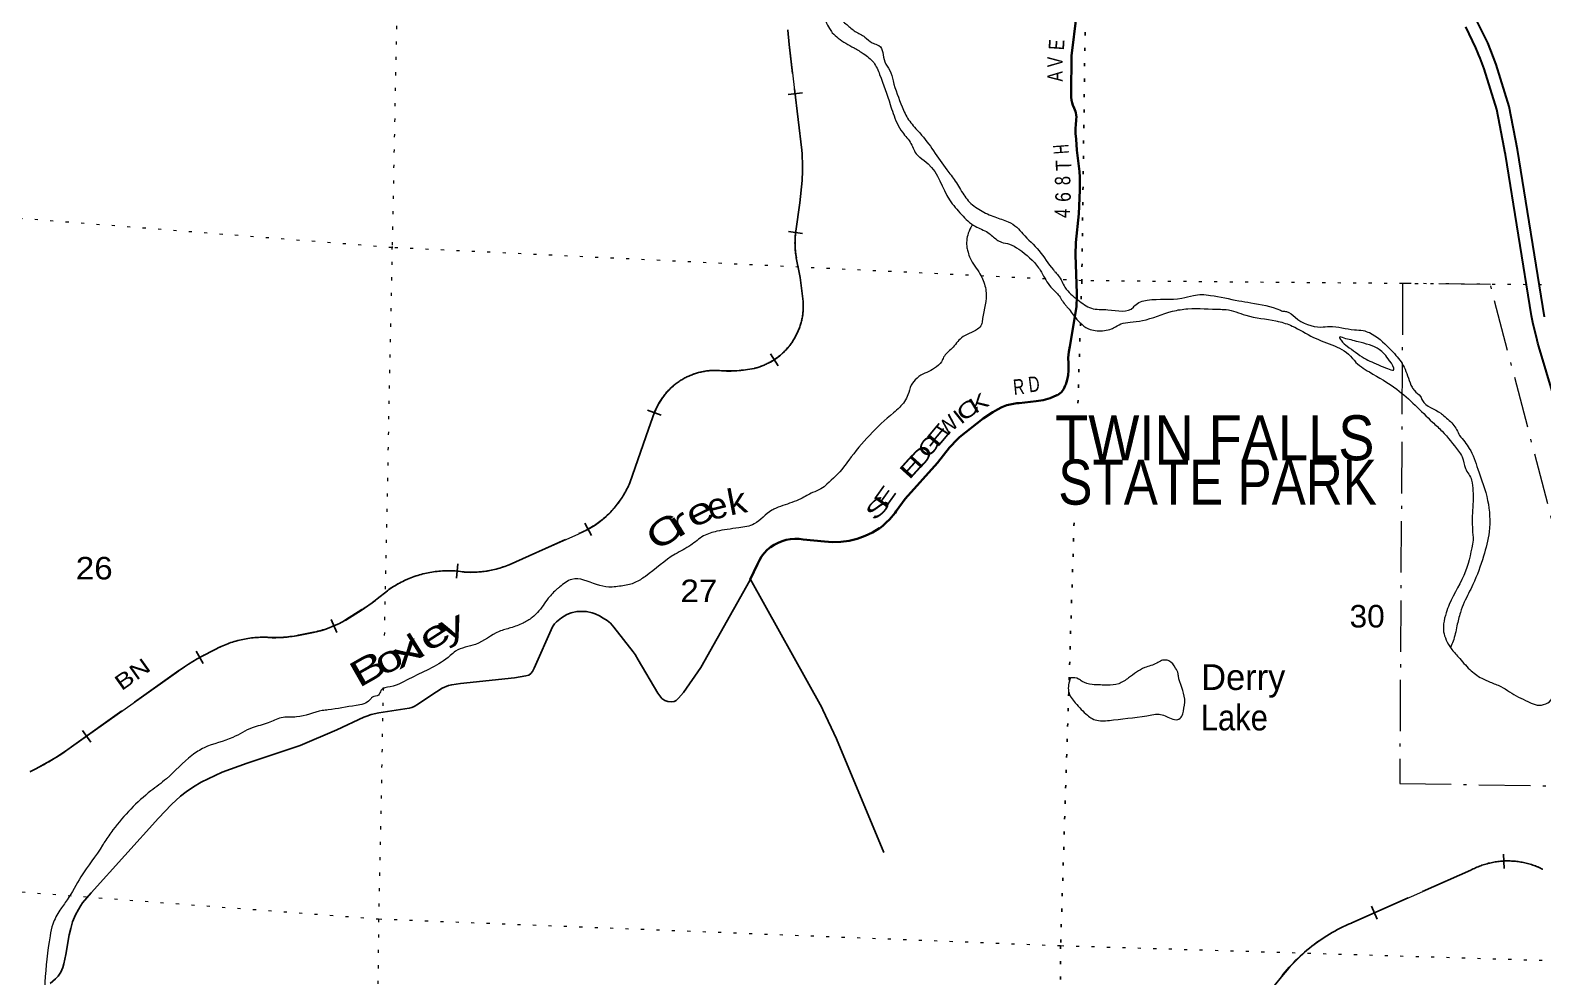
# Model space of a CAD drawing. Header units: feet. Extents: x -252966 to 4, y -183309 to 1368.
# Drawn here: x -186104 to -174352, y -21243 to -13887 of the extents above; entities that cross this region are included whole.
import ezdxf
from ezdxf.enums import TextEntityAlignment as Align

# ---------------------------------------------------------------- set-up
doc = ezdxf.new("R2010")
doc.units = ezdxf.units.FT
doc.header["$LTSCALE"] = 80
for name, pattern in [('DOT_DASHED', [7.7, 5, -1.2, 0.3, -1.2]), ('DOTTED', [1.5, 0.3, -1.2]), ('LONG_DASHED', [7.5, 6, -1.5])]:
    doc.linetypes.add(name, pattern=pattern)
for name, color, linetype, lineweight in [('18', 7, 'Continuous', 35), ('26', 7, 'Continuous', 40), ('27', 7, 'Continuous', 13), ('29', 7, 'Continuous', 25), ('34', 7, 'Continuous', 13), ('39', 7, 'Continuous', 13), ('41', 7, 'Continuous', 13), ('44', 7, 'DOT_DASHED', 13), ('6', 7, 'DOTTED', 25), ('63', 7, 'Continuous', 25), ('7', 7, 'DOTTED', 13)]:
    doc.layers.add(name, color=color, linetype=linetype, lineweight=lineweight)

msp = doc.modelspace()

# ---------------------------------------------------------------- linework, layer by layer
at = {"layer": '18'}
for points in [[(-174337.11, -16113.43), (-174547.25, -14814.43), (-174612.71, -14479.15), (-174712.86, -14152.55), (-174754.82, -14043.65), (-174778.92, -13984.66), (-174863.51, -13812.86), (-174901.21, -13748.56), (-175009.81, -13590.84), (-175234.39, -13328.93), (-175485.41, -13091.63), (-175759.86, -12881.87), (-175927.56, -12769.46), (-176403, -12497.38), (-176427.92, -12483.12), (-176453, -12471.94), (-176798, -12318.22)], [(-174150.91, -17117.69), (-174383.17, -16345.07), (-174390.59, -16320.39), (-174396.63, -16295.07), (-174429.28, -16158.04), (-174435.03, -16133.89), (-174439.21, -16108.04), (-174642.45, -14851.73), (-174645.95, -14830.06), (-174651.48, -14801.73), (-174709.72, -14503.42), (-174806.8, -14186.83), (-174838.39, -14104.84), (-174847.82, -14080.39), (-174858.25, -14054.84), (-174870.82, -14024.08), (-174950.79, -13861.67)]]:
    msp.add_lwpolyline(points, dxfattribs=at)
at = {"layer": '26'}
msp.add_lwpolyline([(-180510.82, -18155.98), (-180453.85, -18036.2), (-180439.16, -18005.9), (-180421.38, -17977.3), (-180400.71, -17950.71), (-180377.37, -17926.44), (-180351.62, -17904.73), (-180323.75, -17885.84), (-180294.05, -17869.96), (-180262.86, -17857.27), (-180230.51, -17847.92), (-180197.36, -17841.99), (-180163.77, -17839.57), (-180130.11, -17840.66), (-180099.41, -17844.78), (-179934.14, -17859.6), (-179869.76, -17864.6), (-179805.21, -17862.85), (-179741.2, -17854.36), (-179678.42, -17839.22), (-179617.57, -17817.61), (-179559.32, -17789.76), (-179504.29, -17755.96), (-179504.17, -17755.87), (-179479.13, -17737.68), (-179454.17, -17713.86), (-179428.79, -17689.64), (-179383.71, -17636.57), (-179375.09, -17625.02), (-179305.65, -17527.78), (-179054.89, -17249.86), (-178961.05, -17129.95), (-178900.43, -17065.39), (-178884.05, -17050.1), (-178699.76, -16903.41), (-178623.71, -16855.41), (-178589.82, -16833.88), (-178553.86, -16816.02), (-178516.24, -16802.01), (-178477.35, -16792.01), (-178437.64, -16786.13), (-178421.5, -16784.95), (-178288.89, -16771.26), (-178233.85, -16761.29), (-178180.15, -16745.62), (-178128.39, -16724.42), (-178123.57, -16722.12), (-178112.14, -16715.3), (-178101.48, -16707.33), (-178092.25, -16698.77), (-178073.1, -16673.78), (-178062.16, -16648.77), (-178058.3, -16639.96), (-178047.12, -16604.8), (-178039.68, -16568.67), (-178036.06, -16531.95), (-178036.29, -16495.05), (-178037.68, -16478.32), (-178038.29, -16432.51), (-178034.11, -16386.88), (-178026.26, -16346.31), (-177974.85, -16036.64), (-177971.61, -15952.8), (-177972.09, -15934.11), (-177982.38, -15633.05), (-177979.79, -15536.53), (-177956.57, -15314.85), (-177949.43, -15131.03), (-177948.34, -15029.18), (-177951.22, -14984.7), (-177971.09, -14818.64), (-177978.4, -14733.26), (-177982.24, -14688.59), (-177981.4, -14643.77), (-177979.93, -14627.58), (-177976.5, -14578.62), (-177975.96, -14562.23), (-177977.13, -14545.88), (-177980.01, -14529.74), (-177982.92, -14519.63), (-177992.95, -14494.11), (-178003.25, -14469.63), (-178008.83, -14452.28), (-178013.16, -14431.5), (-178015.81, -14406.41), (-178015.54, -14381.5), (-178012.37, -14086.74), (-177975.52, -13769.1)], dxfattribs=at)
at = {"layer": '29'}
for points in [[(-180510.82, -18155.98), (-180514.18, -18163.03), (-180895.03, -18839.38), (-180897.04, -18842.29)], [(-180510.17, -18150.96), (-179954.53, -19151.84), (-179946.31, -19168.15)], [(-182253.27, -18905.94), (-182229.69, -18899.28), (-182215.5, -18887.72), (-182202.36, -18869.83), (-182188.17, -18845.65), (-182045.19, -18523.78), (-182030.47, -18499.57), (-182015.75, -18483.79), (-181975.8, -18454.36), (-181933.74, -18428.05), (-181900.1, -18414.39), (-181858.05, -18405.96), (-181824.41, -18403.87), (-181782.35, -18405.96), (-181739.25, -18414.37), (-181715.07, -18422.79), (-181681.43, -18437.53), (-181651.99, -18455.39), (-181622.55, -18475.39), (-181596.27, -18496.42), (-181569.98, -18525.88), (-181418.59, -18717.32), (-181404.39, -18739.41), (-181380.74, -18780.43), (-181227.25, -19039.19), (-181195.71, -19081.26), (-181174.15, -19097.04), (-181149.45, -19104.4), (-181124.74, -19107.56), (-181101.09, -19104.4), (-181084.79, -19095.99), (-181067.45, -19079.16), (-181027.5, -19034.98), (-180895.03, -18839.38)], [(-182253.27, -18905.94), (-182341.26, -18919.83), (-182762.38, -18964.23)], [(-184007.43, -19445.49), (-183722.6, -19325.28), (-183512.33, -19226.4), (-183488.15, -19216.94), (-183455.02, -19206.41), (-183394.58, -19192.74), (-183159.08, -19156.98), (-183139.62, -19151.72), (-183121.74, -19143.3), (-183087.59, -19123.32), (-182992.97, -19058.1), (-182904.65, -19001.3), (-182855.75, -18979.21), (-182828.96, -18973.95), (-182762.38, -18964.23)], [(-179946.31, -19168.15), (-179838.46, -19394.71), (-179473.05, -20277.53)], [(-184007.43, -19445.49), (-184417.56, -19582.44), (-184611.93, -19652.95)], [(-185007.08, -19904.24), (-184937.95, -19840.7), (-184893.79, -19807.04), (-184837.02, -19767.07), (-184776.04, -19731.31), (-184611.93, -19652.95)], [(-185007.08, -19904.24), (-185108.06, -20011.82), (-185631.73, -20591.04)], [(-185950.68, -21294.58), (-185907.3, -21259.7), (-185888.37, -21239.71), (-185866.3, -21208.15), (-185850.52, -21172.39), (-185842.12, -21141.88), (-185827.39, -21069.31), (-185802.16, -20917.84), (-185790.07, -20867.35), (-185774.82, -20816.86), (-185752.22, -20763.21), (-185730.67, -20720.08), (-185712.27, -20688.53), (-185699.13, -20669.59), (-185631.73, -20591.04)]]:
    msp.add_lwpolyline(points, dxfattribs=at)
at = {"layer": '34'}
for p, q in [((-182383.66, -18042.77), (-181841.94, -17800.26)), ((-183408.37, -18307.32), (-183328.61, -18244)), ((-183653.1, -18470.96), (-183526.27, -18390.92)), ((-184021.02, -18590.5), (-183902.41, -18567.22)), ((-185782.83, -19456.2), (-184948.77, -18864.73)), ((-175835.74, -20825.41), (-174909.25, -20415.55))]:
    msp.add_line(p, q, dxfattribs=at)
for points in [[(-180108.55, -14817.96), (-180205.88, -13999.1), (-180216.86, -13887.21)], [(-180154.57, -15449.94), (-180124.03, -15229.93), (-180106.17, -15055.01)], [(-180097.65, -15994.12), (-180121.31, -15809.2), (-180151, -15656.6)], [(-181445.09, -17406.25), (-181299.04, -16987.48), (-181252.38, -16856.65)]]:
    msp.add_lwpolyline(points, dxfattribs=at)
for centre, radius, start, end in [((-181861.97, -14954.1), 1758.69, 356.71073, 4.43974), ((-179501.92, -15542.02), 659.12, 171.96882, 190.01051), ((-180598, -16028.94), 501.56, 284.08382, 3.9815), ((-180779.42, -17038.2), 506.6, 88.49856, 159.00006), ((-180674.97, -15566.07), 970, 264.60596, 281.83954), ((-182122.64, -17120.67), 735.28, 292.44313, 337.14536), ((-182855.74, -18888.08), 799.02, 80.91433, 126.2851), ((-182680.8, -17308.07), 792.51, 266.47172, 292.02021), ((-183983.61, -17621), 895.51, 300.71087, 309.96825), ((-184058.38, -17792.29), 790.47, 281.37966, 300.8442), ((-183674.41, -20719.46), 2250.34, 115.19233, 124.49224), ((-184294.26, -19384.44), 778.49, 87.08289, 115.73532), ((-184203.69, -17663.9), 944.43, 266.90776, 281.15259), ((-187031.63, -17750.94), 2113.63, 296.02265, 306.21625), ((-174624.36, -20949.39), 605.1, 63.24731, 118.08716), ((-175304.47, -22085.41), 1367.43, 112.86213, 141.99234)]:
    msp.add_arc(centre, radius, start, end, dxfattribs=at)
at = {"layer": '39'}
for points in [[(-184356.3, -10033.48), (-184190.11, -10060.36), (-183987.12, -10144.56), (-183633.44, -10256.7), (-183543.02, -10274.68), (-183444.54, -10312.76), (-183340.05, -10336.75), (-183209.44, -10368.75), (-183080.83, -10412.82), (-183066.76, -10416.83), (-182942.12, -10495.09), (-182805.44, -10557.26), (-182765.23, -10587.37), (-182686.84, -10627.49), (-182592.33, -10705.8), (-182517.96, -10741.9), (-182379.3, -10783.95), (-182260.78, -10789.82), (-182122.21, -10759.45), (-181919.37, -10712.91), (-181822.95, -10712.78), (-181752.65, -10710.67), (-181531.63, -10748.58), (-181378.92, -10784.57), (-181282.45, -10820.64), (-181272.4, -10824.65), (-181234.21, -10846.72), (-181141.7, -10931.07), (-181089.44, -10959.16), (-180896.41, -11105.72), (-180795.89, -11173.96), (-180665.25, -11234.12), (-180408.01, -11322.26), (-180331.66, -11338.25), (-180213.04, -11418.54), (-180128.57, -11502.9), (-180068.18, -11605.39), (-180031.96, -11655.63), (-180017.83, -11713.94), (-180013.71, -11798.41), (-180013.69, -11808.46), (-180021.62, -11894.96), (-180051.56, -12057.93), (-180083.54, -12184.68), (-180085.49, -12234.97), (-180059.29, -12309.36), (-179988.89, -12385.69), (-179944.68, -12393.67), (-179820.17, -12369.36), (-179699.69, -12324.95), (-179607.31, -12302.69), (-179530.99, -12296.55), (-179408.46, -12290.35), (-179324.07, -12302.3), (-179285.88, -12322.36), (-179267.79, -12332.39), (-179219.54, -12368.53), (-179175.25, -12442.89), (-179169.16, -12497.19), (-179166.99, -12629.93), (-179196.98, -12746.63), (-179254.94, -12988.08), (-179293.03, -13050.48), (-179319.09, -13092.76), (-179455.51, -13245.81), (-179485.56, -13308.2), (-179543.71, -13392.76), (-179794.59, -13580.16), (-179806.6, -13612.36), (-179816.63, -13624.44), (-179832.67, -13646.59), (-179846.65, -13710.97), (-179840.59, -13745.16), (-179820.46, -13779.32), (-179760.11, -13843.6), (-179693.76, -13897.82)], [(-184331.58, -10133.63), (-184075.41, -10225.14), (-183830.25, -10299.22), (-183693.6, -10337.24), (-183518.81, -10363.15), (-183390.21, -10393.14), (-183247.52, -10445.24), (-183225.41, -10451.24), (-183177.18, -10471.29), (-183151.04, -10491.36), (-183070.66, -10513.38), (-182933.99, -10575.54), (-182895.79, -10595.6), (-182841.49, -10647.82), (-182751.03, -10704.01), (-182708.79, -10744.18), (-182628.4, -10780.27), (-182535.91, -10848.53), (-182473.62, -10866.54), (-182375.16, -10888.53), (-182136.13, -10874.12), (-182108.01, -10872.07), (-181907.13, -10865.76), (-181810.74, -10843.5), (-181633.97, -10835.21), (-181507.41, -10845.09), (-181453.16, -10853.06), (-181312.48, -10905.16), (-181268.24, -10947.34), (-181183.73, -11061.87), (-181145.47, -11132.21), (-181079.11, -11192.46), (-181028.81, -11254.74), (-180946.39, -11308.93), (-180791.64, -11363.02), (-180671.07, -11399.06), (-180544.49, -11425.03), (-180526.4, -11431.04), (-180383.73, -11467.05), (-180305.33, -11513.2), (-180194.71, -11627.69), (-180162.5, -11685.98), (-180150.39, -11728.2), (-180132.24, -11784.49), (-180132.15, -11864.95), (-180206.21, -12078.25), (-180224.12, -12217.06), (-180195.86, -12331.67), (-180105.3, -12464.29), (-180006.77, -12544.61), (-179982.64, -12564.69), (-179749.49, -12668.96), (-179739.45, -12670.95), (-179675.13, -12701.04), (-179620.84, -12739.18), (-179538.44, -12777.28), (-179496.2, -12819.46), (-179478.04, -12887.82), (-179483.96, -12970.29), (-179501.98, -13024.62), (-179540.06, -13097.09), (-179572.11, -13169.54), (-179646.33, -13252.11), (-179750.7, -13326.67), (-179804.87, -13383.07), (-179871.05, -13475.68), (-179911.11, -13572.28), (-179927.15, -13594.43), (-179931.15, -13608.51), (-179939.02, -13745.3), (-179922.86, -13817.68), (-179894.67, -13873.96), (-179872.53, -13906.11)], [(-179872.53, -13906.11), (-179826.28, -13948.29), (-179703.65, -14024.55), (-179631.28, -14068.7), (-179550.84, -14138.98), (-179504.52, -14231.44), (-179421.88, -14464.64), (-179399.7, -14533), (-179327.2, -14679.73), (-179260.81, -14768.13), (-179212.49, -14856.57), (-179192.38, -14874.64), (-179128.03, -14924.84), (-178960.96, -15206.19), (-178868.42, -15318.7), (-178761.84, -15411.07), (-178663.35, -15459.21), (-178592.97, -15515.43), (-178558.8, -15533.48), (-178496.51, -15549.49), (-178422.13, -15589.61), (-178269.29, -15734.22), (-178247.15, -15768.38), (-178174.69, -15882.93), (-178116.37, -15943.19), (-178064.04, -16019.55), (-178049.96, -16035.62), (-177983.57, -16120), (-177868.95, -16212.36), (-177814.7, -16222.35), (-177702.27, -16207.54), (-177686.17, -16200.04), (-177629.96, -16169.79), (-177557.66, -16155.61), (-177463.26, -16143.42), (-177228.32, -16070.68), (-177109.82, -16052.41), (-176854.7, -16056.08), (-176812.51, -16058.03), (-176659.79, -16102.07), (-176424.71, -16145.99), (-176406.62, -16149.99), (-176300.11, -16186.05), (-176133.27, -16274.32), (-175831.76, -16434.81), (-175815.66, -16454.9), (-175699.05, -16543.24), (-175485.95, -16677.7), (-175208.42, -16932.76), (-175133.67, -17004.06), (-175007.42, -17157.85), (-174977.58, -17203.76), (-174952.33, -17293.28), (-174904.55, -17382.88), (-174900.5, -17405), (-174894.27, -17569.92), (-174900.16, -17688.6), (-174891.92, -17849.49)], [(-179693.76, -13897.82), (-179619.38, -13939.95), (-179563.08, -13984.13), (-179524.89, -14000.16), (-179510.82, -14006.18), (-179464.47, -14132.83), (-179426.22, -14199.15), (-179400.01, -14281.58), (-179329.45, -14482.62), (-179279.11, -14583.11), (-179242.9, -14629.33), (-179232.84, -14641.38), (-179192.61, -14685.57), (-178983.34, -14970.9), (-178916.95, -15059.3), (-178850.52, -15165.81), (-178816.32, -15212.03), (-178721.81, -15286.31), (-178609.26, -15338.45), (-178504.75, -15376.52), (-178438.41, -15418.67), (-178392.15, -15468.89), (-178265.43, -15601.46), (-178154.77, -15750.15), (-178138.68, -15768.23), (-178116.55, -15792.34), (-178064.21, -15884.79), (-177963.65, -15983.2), (-177859.11, -16047.42), (-177730.53, -16059.31), (-177531.69, -16038.92), (-177521.66, -16026.84), (-177425.29, -15984.47), (-177156.13, -15970.01), (-177065.76, -15947.76), (-177001.48, -15941.64), (-176933.18, -15947.58), (-176714.17, -15989.51), (-176619.73, -16005.47), (-176390.66, -16063.48), (-176374.58, -16069.49), (-176342.44, -16073.47), (-176276.09, -16117.63), (-176075.12, -16193.78), (-176008.83, -16189.67), (-175815.96, -16215.55), (-175747.65, -16221.49), (-175699.42, -16237.51), (-175542.58, -16359.98), (-175492.3, -16414.22), (-175421.86, -16520.73), (-175367.45, -16661.44), (-175349.34, -16687.57), (-175301.24, -16733.19), (-175286.97, -16763.91), (-175144.23, -16864.28), (-175132.16, -16874.32), (-175049.71, -16948.63), (-174998.05, -17036.86)], [(-178788.02, -15404.13), (-178816.01, -15465.46), (-178825.92, -15578.11), (-178817.84, -15612.29), (-178801.71, -15658.53), (-178725.23, -15781.11), (-178682.91, -15887.66), (-178676.82, -15941.95), (-178708.7, -16155.2), (-178712.7, -16175.32), (-178742.79, -16209.56), (-178869.26, -16278.12), (-178943.48, -16360.69), (-179007.68, -16429.16), (-179023.71, -16463.38), (-179077.89, -16513.74), (-179138.11, -16546), (-179152.16, -16552.06), (-179258.52, -16646.74), (-179284.54, -16721.19), (-179348.7, -16817.83), (-179396.86, -16860.13), (-179743.94, -17228.69), (-179784.05, -17283.06), (-179914.46, -17415.99), (-179960.61, -17452.25), (-180024.86, -17480.5), (-180117.21, -17528.9), (-180185.94, -17557.26), (-180326.02, -17609.65), (-180342.08, -17617.72), (-180478.55, -17724.51), (-180599.04, -17754.84), (-180689.43, -17767.04), (-180769.76, -17781.23), (-180872.16, -17817.58), (-180972.52, -17890.12), (-181092.96, -17958.68), (-181323.76, -18131.98), (-181406.06, -18180.36), (-181448.44, -18195.39), (-181498.94, -18204.58), (-181608.91, -18214.84), (-181703.35, -18194.85), (-181896.24, -18154.9), (-181990.58, -18213.36), (-182010.65, -18229.47), (-182078.86, -18301.98), (-182163.1, -18412.72), (-182203.23, -18450.99), (-182275.49, -18495.34), (-182371.87, -18531.68), (-182460.22, -18559.96), (-182644.91, -18660.79), (-182799.52, -18713.3), (-182840.55, -18747.88), (-183140.77, -18918.93), (-183307.41, -18989.56), (-183379.69, -19019.83), (-183397.73, -19054.05), (-183445.92, -19070.2), (-183465.98, -19092.36), (-183572.4, -19134.74), (-183789.31, -19169.24), (-183835.5, -19175.34), (-184034.31, -19223.88), (-184154.83, -19230.09), (-184255.22, -19270.45), (-184379.72, -19308.84), (-184530.29, -19383.47), (-184753.17, -19464.23), (-184847.51, -19522.69), (-185046.16, -19703.99), (-185166.58, -19798.69), (-185323.09, -19939.71), (-185461.5, -20102.82), (-185525.67, -20193.42), (-185541.71, -20219.59), (-185710.15, -20467.22), (-185818.4, -20646.38), (-185874.55, -20726.91), (-185928.66, -20833.59), (-185950.64, -20926.14), (-185990.38, -21286.23), (-186024.04, -21686.54), (-186065.99, -21877.67), (-186107.77, -22209.61), (-186137.73, -22350.44), (-186241.8, -22674.41), (-186265.77, -22781.05), (-186271.77, -22801.17), (-186309.82, -22901.79), (-186349.9, -22978.28), (-186464.22, -23133.31), (-186528.41, -23201.79), (-186670.57, -23340.59)], [(-175895.76, -16280.99), (-175785.57, -16308.54), (-175622.6, -16368.22), (-175542.26, -16455.45), (-175507.83, -16524.31), (-175606.53, -16496.76), (-175739.67, -16434.79), (-175870.51, -16342.97), (-175918.71, -16297.06), (-175930.19, -16271.81), (-175895.76, -16280.99)], [(-174998.05, -17036.86), (-174922.49, -17137.19), (-174855.92, -17297.87), (-174780.17, -17541.19), (-174768.69, -17784.51), (-174812.31, -17975.03), (-174894.94, -18195.39), (-174961.51, -18333.12), (-174991.35, -18411.17), (-175018.9, -18516.76), (-175048.74, -18636.12), (-175068.25, -18683.18)], [(-174891.92, -17849.49), (-174951.89, -18090.94), (-175078.13, -18350.58), (-175102.16, -18414.98), (-175122.14, -18501.49), (-175122.07, -18561.83), (-175101.9, -18626.17), (-175063.65, -18692.49), (-175007.33, -18758.79), (-174918.82, -18855.21), (-174826.33, -18923.47), (-174760.01, -18953.55), (-174677.6, -18987.62), (-174540.91, -19069.9), (-174468.55, -19103.99), (-174456.49, -19110.01), (-174396.2, -19132.05), (-174362.05, -19132), (-174299.81, -19105.77), (-174227.62, -18995.04), (-174207.55, -18980.94), (-174189.49, -18970.86), (-174143.29, -18966.77), (-174028.7, -19035), (-173914.15, -19079.09), (-173799.57, -19143.29), (-173608.63, -19231.52), (-173477.97, -19303.75), (-173194.59, -19411.97), (-173132.3, -19425.96), (-173118.24, -19425.94), (-173021.82, -19423.8), (-172913.38, -19399.51), (-172859.17, -19373.29), (-172802.98, -19330.97), (-172764.82, -19318.85), (-172686.45, -19344.89), (-172628.14, -19385.04), (-172603.98, -19429.25), (-172583.81, -19497.61), (-172537.5, -19588.06), (-172501.3, -19624.21), (-172408.83, -19676.38), (-172328.45, -19700.4), (-172284.25, -19706.38), (-172211.93, -19704.26), (-172107.51, -19673.95), (-172031.24, -19625.57), (-171962.97, -19599.33), (-171948.91, -19593.27), (-171933.55, -19586.33)], [(-178022.34, -18919.86), (-177958.05, -18929.83), (-177931.91, -18947.9), (-177853.54, -18971.92), (-177789.25, -18975.86), (-177735.01, -18977.79), (-177646.64, -18965.6), (-177570.36, -18921.25), (-177443.9, -18840.62), (-177351.54, -18806.29), (-177313.4, -18786.13), (-177283.27, -18782.06), (-177257.15, -18788.06), (-177204.85, -18844.31), (-177184.71, -18888.53), (-177182.68, -18904.62), (-177134.25, -19085.57), (-177144.18, -19178.11), (-177156.18, -19218.35), (-177188.29, -19244.54), (-177240.53, -19236.57), (-177332.98, -19202.51), (-177389.22, -19208.62), (-177688.48, -19247.25), (-177748.74, -19253.37), (-177853.22, -19237.42), (-177889.41, -19211.32), (-177983.94, -19114.91), (-178036.27, -19026.48), (-178022.34, -18919.86)]]:
    msp.add_spline(points, degree=3, dxfattribs=at)
at = {"layer": '44'}
msp.add_lwpolyline([(-174759.02, -15862.14), (-175440.46, -15854.85), (-175463.34, -19740.89), (-172793.43, -19785.67), (-172794.34, -19579.42), (-174064.03, -18504.56), (-174142.3, -18467.7), (-174158.1, -18165.09)], close=True, dxfattribs=at)
at = {"layer": '6'}
for p, q in [((-177884.78, -12103.3), (-177933.6, -15833.85)), ((-177933.6, -15833.85), (-177938.97, -16002.81)), ((-177944.03, -16161.5), (-177968.09, -16917.4)), ((-177993.49, -17715.53), (-178098.05, -21001.25))]:
    msp.add_line(p, q, dxfattribs=at)
msp.add_lwpolyline([(-178098.05, -21001.25), (-178142, -26140.32), (-178209.02, -30486), (-178223.92, -31448.41)], dxfattribs=at)
at = {"layer": '63'}
for p, q in [((-180104.89, -14373.39), (-180214.72, -14386.45)), ((-180102.84, -15466.6), (-180212.45, -15451.77)), ((-180292.58, -16495.53), (-180353.72, -16403.36)), ((-181203.2, -16878.01), (-181307.38, -16840.85)), ((-181742.63, -17814.84), (-181795.74, -17717.81)), ((-182792.82, -18145.22), (-182782.3, -18035.11)), ((-183721.26, -18568.86), (-183764.96, -18467.25)), ((-184760, -18809.63), (-184814.96, -18713.63)), ((-185634.8, -19420.01), (-185698.78, -19329.78)), ((-174652.6, -20401.16), (-174657.9, -20290.68)), ((-175637.6, -20796.26), (-175682.35, -20695.11))]:
    msp.add_line(p, q, dxfattribs=at)
at = {"layer": '63', "linetype": 'LONG_DASHED'}
for points in [[(-180225.6, -16363.26), (-180219.8, -16356.75), (-180214.15, -16350.07), (-180208.61, -16343.31), (-180203.16, -16336.48), (-180197.88, -16329.58), (-180192.69, -16322.5), (-180187.61, -16315.4), (-180182.71, -16308.18), (-180177.87, -16300.93), (-180173.18, -16293.51), (-180168.65, -16286.08), (-180164.23, -16278.58), (-180159.91, -16270.93), (-180155.8, -16263.25), (-180151.75, -16255.53), (-180147.88, -16247.69), (-180144.09, -16239.77), (-180140.5, -16231.86), (-180137.05, -16223.82), (-180133.7, -16215.75), (-180130.48, -16207.62), (-180127.48, -16199.44), (-180124.56, -16191.17), (-180121.78, -16182.89), (-180119.18, -16174.55), (-180116.73, -16166.19), (-180114.41, -16157.77), (-180112.19, -16149.32), (-180110.2, -16140.82), (-180108.31, -16132.3), (-180106.6, -16123.72), (-180104.99, -16115.11), (-180103.59, -16106.51), (-180102.29, -16097.87), (-180101.17, -16089.23), (-180100.2, -16080.52), (-180099.38, -16071.86), (-180098.68, -16063.12), (-180098.18, -16054.43), (-180097.8, -16045.66), (-180097.61, -16036.95), (-180097.54, -16028.2), (-180097.6, -16019.5), (-180097.84, -16010.75), (-180098.27, -16002.02), (-180098.74, -15994.23), (-180122.39, -15809.38), (-180152.07, -15656.83), (-180152.19, -15656.33), (-180154.06, -15644.98), (-180155.77, -15633.54), (-180157.24, -15622.13), (-180158.55, -15610.67), (-180159.67, -15599.24), (-180160.58, -15587.71), (-180161.22, -15576.22), (-180161.74, -15564.75), (-180162.03, -15553.17), (-180162.16, -15541.69), (-180162.06, -15530.16), (-180161.69, -15518.61), (-180161.21, -15507.15), (-180160.52, -15495.65), (-180159.56, -15484.11), (-180158.48, -15472.66), (-180157.21, -15461.24), (-180155.65, -15449.8), (-180125.12, -15229.8), (-180107.26, -15054.93), (-180106.02, -15032.67), (-180105.06, -15001.92), (-180104.43, -14971.37), (-180104.36, -14940.69), (-180104.97, -14909.88), (-180105.94, -14879.29), (-180107.43, -14848.73), (-180109.64, -14818.07), (-180206.97, -13999.22), (-180217.95, -13887.36), (-180218.64, -13883.16)], [(-181144.64, -16685.54), (-181138.45, -16679.21), (-181132.1, -16673), (-181125.68, -16666.88), (-181119.13, -16660.91), (-181112.53, -16655.01), (-181105.76, -16649.29), (-181098.92, -16643.65), (-181092.01, -16638.14), (-181084.99, -16632.74), (-181077.86, -16627.47), (-181070.61, -16622.32), (-181063.34, -16617.28), (-181055.92, -16612.4), (-181048.45, -16607.66), (-181040.89, -16603), (-181033.3, -16598.52), (-181025.54, -16594.16), (-181017.76, -16589.91), (-181009.89, -16585.87), (-181002.01, -16581.88), (-180993.96, -16578.06), (-180985.92, -16574.4), (-180977.83, -16570.87), (-180969.6, -16567.44), (-180961.36, -16564.25), (-180953.08, -16561.12), (-180944.72, -16558.19), (-180936.29, -16555.33), (-180927.87, -16552.68), (-180919.36, -16550.19), (-180910.83, -16547.8), (-180902.25, -16545.56), (-180893.64, -16543.53), (-180884.96, -16541.59), (-180876.28, -16539.81), (-180867.55, -16538.2), (-180858.85, -16536.77), (-180850.08, -16535.46), (-180841.3, -16534.25), (-180832.49, -16533.28), (-180823.68, -16532.43), (-180814.83, -16531.75), (-180805.96, -16531.18), (-180797.12, -16530.82), (-180788.28, -16530.58), (-180779.44, -16530.48), (-180770.55, -16530.58), (-180766.08, -16530.68), (-180749.15, -16532.18), (-180732.32, -16533.28), (-180715.47, -16534.1), (-180698.5, -16534.73), (-180681.58, -16534.95), (-180664.74, -16534.9), (-180647.78, -16534.65), (-180630.89, -16534.01), (-180614.06, -16533.06), (-180597.1, -16531.84), (-180580.32, -16530.31), (-180563.51, -16528.59), (-180546.67, -16526.47), (-180530, -16524.07), (-180513.3, -16521.36), (-180496.67, -16518.45), (-180480, -16515.16), (-180476.19, -16514.36), (-180467.73, -16512.19), (-180459.34, -16509.83), (-180451, -16507.32), (-180442.63, -16504.7), (-180434.35, -16501.91), (-180426.15, -16498.97), (-180417.94, -16495.93), (-180409.83, -16492.71), (-180401.8, -16489.35), (-180393.74, -16485.84), (-180385.83, -16482.2), (-180377.95, -16478.47), (-180370.12, -16474.54), (-180362.4, -16470.5), (-180354.74, -16466.29), (-180347.15, -16462.02), (-180339.6, -16457.54), (-180332.17, -16453), (-180324.8, -16448.26), (-180317.54, -16443.44), (-180310.33, -16438.48), (-180303.24, -16433.41), (-180296.24, -16428.2), (-180289.31, -16422.9), (-180282.49, -16417.42), (-180275.73, -16411.85), (-180269.11, -16406.16), (-180262.56, -16400.4), (-180256.16, -16394.45), (-180249.82, -16388.43), (-180243.61, -16382.33), (-180237.49, -16376.1), (-180231.5, -16369.75), (-180225.59, -16363.25)], [(-182762.21, -18093.42), (-182748.29, -18095.21), (-182734.51, -18097.21), (-182729.45, -18097.99), (-182715.67, -18098.76), (-182701.9, -18099.22), (-182688.11, -18099.43), (-182674.24, -18099.49), (-182660.44, -18099.24), (-182646.68, -18098.74), (-182632.85, -18098.08), (-182619.07, -18097.11), (-182605.36, -18095.89), (-182591.55, -18094.44), (-182577.89, -18092.74), (-182564.22, -18090.9), (-182550.53, -18088.72), (-182536.98, -18086.31), (-182523.4, -18083.66), (-182509.91, -18080.84), (-182496.4, -18077.71), (-182483.03, -18074.41), (-182469.65, -18070.8), (-182456.41, -18067.01), (-182443.16, -18063), (-182430.06, -18058.72), (-182417.01, -18054.22), (-182404.03, -18049.54), (-182391.12, -18044.55), (-182384.08, -18041.76), (-181842.37, -17799.26), (-181834.1, -17795.78), (-181822.3, -17790.64), (-181810.69, -17785.25), (-181799.14, -17779.76), (-181787.71, -17773.99), (-181776.27, -17768.04), (-181765.09, -17761.93), (-181753.96, -17755.54), (-181742.93, -17749.03), (-181731.98, -17742.33), (-181721.25, -17735.38), (-181710.52, -17728.27), (-181699.97, -17721.02), (-181689.57, -17713.53), (-181679.33, -17705.89), (-181669.17, -17698.06), (-181659.13, -17690.1), (-181649.31, -17681.9), (-181639.58, -17673.57), (-181629.99, -17665.02), (-181620.53, -17656.34), (-181611.29, -17647.49), (-181602.16, -17638.5), (-181593.22, -17629.36), (-181584.41, -17620.01), (-181575.81, -17610.57), (-181567.3, -17600.94), (-181559.04, -17591.19), (-181550.87, -17581.25), (-181542.96, -17571.19), (-181535.16, -17561.01), (-181527.58, -17550.75), (-181520.13, -17540.27), (-181512.96, -17529.66), (-181505.91, -17519.01), (-181499.02, -17508.13), (-181492.35, -17497.24), (-181485.87, -17486.19), (-181479.62, -17474.96), (-181473.54, -17463.74), (-181467.63, -17452.37), (-181461.96, -17440.82), (-181456.45, -17429.27), (-181451.16, -17417.64), (-181446.11, -17405.86), (-181300.07, -16987.12), (-181253.41, -16856.27), (-181250.18, -16847.98), (-181246.77, -16839.82), (-181243.22, -16831.73), (-181239.56, -16823.61), (-181235.73, -16815.62), (-181231.79, -16807.73), (-181227.72, -16799.83), (-181223.48, -16792.05), (-181219.12, -16784.36), (-181214.6, -16776.7), (-181209.97, -16769.17), (-181205.25, -16761.69), (-181200.33, -16754.27), (-181195.31, -16747), (-181190.16, -16739.8), (-181184.91, -16732.67), (-181179.49, -16725.62), (-181174, -16718.69), (-181168.33, -16711.85), (-181162.6, -16705.13), (-181156.72, -16698.47), (-181150.74, -16691.95), (-181144.64, -16685.54)], [(-184372.18, -18608.76), (-184358.6, -18607.49), (-184345.06, -18606.51), (-184331.48, -18605.76), (-184317.91, -18605.19), (-184304.27, -18604.94), (-184290.63, -18604.85), (-184277.04, -18605.05), (-184263.44, -18605.42), (-184254.58, -18605.87), (-184250.53, -18606.08), (-184234.14, -18606.79), (-184217.62, -18607.19), (-184201.18, -18607.2), (-184184.77, -18607.06), (-184168.23, -18606.58), (-184151.82, -18605.85), (-184135.4, -18604.82), (-184118.95, -18603.4), (-184102.62, -18601.82), (-184086.26, -18599.94), (-184069.89, -18597.68), (-184053.64, -18595.24), (-184037.44, -18592.52), (-184021.22, -18589.43), (-183902.62, -18566.15), (-183896.38, -18564.86), (-183882.87, -18561.93), (-183869.51, -18558.74), (-183856.1, -18555.33), (-183842.86, -18551.65), (-183829.62, -18547.79), (-183816.51, -18543.73), (-183803.38, -18539.38), (-183790.42, -18534.77), (-183777.53, -18530.02), (-183764.63, -18524.98), (-183751.92, -18519.78), (-183739.27, -18514.34), (-183726.71, -18508.59), (-183714.29, -18502.73), (-183701.93, -18496.64), (-183689.67, -18490.24), (-183677.55, -18483.74), (-183665.56, -18477.03), (-183653.67, -18470.03), (-183526.84, -18389.99), (-183523.35, -18387.91), (-183510.07, -18379.81), (-183496.89, -18371.44), (-183483.86, -18362.75), (-183471.02, -18353.97), (-183458.3, -18344.94), (-183445.73, -18335.57), (-183433.34, -18326.12), (-183421.13, -18316.47), (-183409.06, -18306.47), (-183329.27, -18243.13), (-183317.92, -18234.9), (-183306.46, -18226.97), (-183294.86, -18219.26), (-183283.1, -18211.62), (-183271.21, -18204.27), (-183259.25, -18197.19), (-183247.14, -18190.17), (-183234.88, -18183.46), (-183222.56, -18177), (-183210.03, -18170.67), (-183197.49, -18164.64), (-183184.85, -18158.73), (-183172.02, -18153.08), (-183159.17, -18147.73), (-183146.2, -18142.57), (-183133.18, -18137.57), (-183119.98, -18132.85), (-183106.81, -18128.34), (-183093.45, -18124.09), (-183080.12, -18120.07), (-183066.66, -18116.23), (-183053.17, -18112.69), (-183039.63, -18109.39), (-183026.04, -18106.26), (-183012.32, -18103.45), (-182998.58, -18100.8), (-182984.83, -18098.44), (-182971.04, -18096.27), (-182957.19, -18094.43), (-182943.33, -18092.78), (-182929.48, -18091.36), (-182915.56, -18090.17), (-182901.63, -18089.28), (-182887.62, -18088.62), (-182873.69, -18088.12), (-182859.7, -18087.97), (-182845.75, -18088.06), (-182831.76, -18088.31), (-182817.88, -18088.84), (-182803.87, -18089.67), (-182789.94, -18090.66), (-182776.07, -18091.98), (-182762.21, -18093.42)], [(-186104.78, -19649.29), (-186098.5, -19646.22), (-186065.39, -19629.57), (-186032.83, -19612.52), (-186000.47, -19594.86), (-185968.45, -19576.38), (-185936.83, -19557.68), (-185905.43, -19538.34), (-185874.36, -19518.22), (-185843.7, -19497.85), (-185813.43, -19476.99), (-185783.47, -19455.31), (-184949.39, -18863.83), (-184939.6, -18857.12), (-184907.05, -18835.35), (-184874.01, -18814.07), (-184840.37, -18793.53), (-184806.77, -18773.49), (-184772.65, -18753.96), (-184737.96, -18735.16), (-184703.28, -18716.85), (-184668.31, -18699.16), (-184632.76, -18682.18), (-184620.44, -18676.33), (-184608.05, -18670.79), (-184595.56, -18665.46), (-184582.93, -18660.24), (-184570.23, -18655.34), (-184557.52, -18650.67), (-184544.65, -18646.11), (-184531.72, -18641.88), (-184518.76, -18637.88), (-184505.63, -18634.06), (-184492.55, -18630.52), (-184479.39, -18627.12), (-184466.09, -18624), (-184452.83, -18621.16), (-184439.47, -18618.52), (-184426.12, -18616.07), (-184412.63, -18613.9), (-184399.21, -18611.92), (-184385.65, -18610.24), (-184372.18, -18608.76)], [(-176255, -21100.8), (-176237.71, -21084.45), (-176220, -21068.24), (-176202.15, -21052.5), (-176184.07, -21036.92), (-176165.56, -21021.68), (-176146.9, -21006.92), (-176127.92, -20992.4), (-176108.79, -20978.16), (-176089.25, -20964.25), (-176069.65, -20950.74), (-176049.62, -20937.56), (-176029.55, -20924.76), (-176009.15, -20912.22), (-175988.59, -20900.14), (-175967.81, -20888.43), (-175946.88, -20876.99), (-175925.61, -20865.99), (-175904.21, -20855.28), (-175882.65, -20845.03), (-175860.96, -20835.06), (-175839.02, -20825.65), (-175836.18, -20824.41), (-174909.72, -20414.56), (-174901.88, -20410.46), (-174892.43, -20405.72), (-174882.91, -20401.08), (-174873.35, -20396.67), (-174863.6, -20392.41), (-174853.85, -20388.3), (-174844.02, -20384.43), (-174834.17, -20380.64), (-174824.16, -20377.07), (-174814.17, -20373.68), (-174804.12, -20370.46), (-174793.95, -20367.38), (-174783.77, -20364.56), (-174773.57, -20361.83), (-174763.29, -20359.34), (-174752.93, -20356.97), (-174742.62, -20354.84), (-174732.2, -20352.88), (-174721.78, -20351.08), (-174711.31, -20349.43), (-174700.84, -20348.05), (-174690.3, -20346.79), (-174679.77, -20345.71), (-174669.22, -20344.85), (-174658.7, -20344.18), (-174648.13, -20343.68), (-174637.55, -20343.31), (-174626.98, -20343.2), (-174616.41, -20343.24), (-174605.81, -20343.49), (-174595.21, -20343.88), (-174584.66, -20344.51), (-174574.13, -20345.27), (-174563.6, -20346.23), (-174553.06, -20347.4), (-174542.61, -20348.73), (-174532.09, -20350.24), (-174521.69, -20351.95), (-174511.23, -20353.82), (-174500.88, -20355.92), (-174490.53, -20358.15), (-174480.27, -20360.55), (-174469.96, -20363.15), (-174459.78, -20365.98), (-174449.66, -20368.91), (-174439.5, -20372.07), (-174429.48, -20375.35), (-174419.48, -20378.83), (-174409.54, -20382.55), (-174399.72, -20386.34), (-174389.92, -20390.33), (-174380.17, -20394.57), (-174370.54, -20398.88), (-174360.98, -20403.36), (-174351.45, -20408.1)], [(-176435.36, -21310.53), (-176382.77, -21242.73), (-176367.92, -21223.94), (-176352.72, -21205.6), (-176337.19, -21187.51), (-176321.36, -21169.49), (-176305.19, -21151.9), (-176288.78, -21134.68), (-176272.06, -21117.52), (-176255.01, -21100.81)]]:
    msp.add_lwpolyline(points, dxfattribs=at)
at = {"layer": '7'}
for p, q in [((-183201.24, -11094.63), (-183293.17, -15567.38)), ((-183293.16, -15576.38), (-186604.32, -15317.2)), ((-183293.17, -15567.38), (-183353.79, -18610.56)), ((-178214.41, -15820.36), (-183293.16, -15576.38)), ((-177933.6, -15833.85), (-178095.24, -15826.09)), ((-183361.44, -18994.23), (-183397.29, -20793.98))]:
    msp.add_line(p, q, dxfattribs=at)
for points in [[(-155507.8, -16083.65), (-156993.34, -16068.82), (-162272.57, -15987.66), (-167549.75, -15938.67), (-172800.83, -15879.59), (-177933.6, -15833.85)], [(-186647.5, -20548.27), (-183397.29, -20793.98), (-178098.05, -21001.25), (-172892.82, -21159.53), (-167557.42, -21178.27)], [(-183397.29, -20793.98), (-183455.44, -26007.97), (-183548.33, -30370.25)]]:
    msp.add_lwpolyline(points, dxfattribs=at)

# ---------------------------------------------------------------- texts
at = {"layer": '27'}
for s, rotation, width, p in [('E', 86.09, 0.75, (-178070.12, -14004.22)), ('V', 90.5, 0.75, (-178081.23, -14132.77)), ('A', 91.229, 0.75, (-178081.81, -14245.21)), ('H', 94.363, 0.65, (-178035.02, -14807.46)), ('T', 91.642, 0.85, (-178015.7, -14936.79)), ('8', 91.788, 0.8, (-178022.7, -15054.2)), ('6', 89.248, 0.85, (-178019.57, -15183.72)), ('4', 87.918, 0.8, (-178026.22, -15311.86)), ('R', 5.894, 0.75, (-178417.13, -16718.06)), ('D', 7.108, 0.75, (-178298.03, -16696.87)), ('C', 38.519, 1.45, (-178783.42, -16883.03)), ('K', 30.886, 1.3, (-178703.58, -16835.02)), ('I', 38.519, 1.15, (-178851.66, -16939.43)), ('E', 49.954, 1.65, (-179001.02, -17070.8)), ('D', 47.941, 1.55, (-179137.23, -17237.81)), ('G', 51.954, 1.35, (-179074.87, -17155.5)), ('E', 47.941, 1.7, (-179213.96, -17319.57)), ('E', 54.469, 1.5, (-179415.07, -17545.88)), ('S', 44.098, 1.8, (-179478.38, -17640.4))]:
    msp.add_text(s, height=120, rotation=rotation, dxfattribs=dict(at, width=width)).set_placement(p, align=Align.CENTER)
msp.add_text('W', height=120, rotation=42.989, dxfattribs=at).set_placement((-178937.24, -17004.98), align=Align.CENTER)
at = {"layer": '41'}
for s, rotation, width, p in [('k', 10.972, 1.1, (-180667.32, -17658.99)), ('e', 26.935, 1.4, (-180953.37, -17761.85)), ('e', 14.181, 1.05, (-180819.03, -17698.46)), ('C', 35.201, 1.45, (-181233.04, -17943.87)), ('r', 32.018, 1.75, (-181078.46, -17840.23)), ('y', 24.204, 1.4, (-182876.22, -18641.69)), ('e', 32.853, 1.55, (-183010.65, -18726.95)), ('x', 29.95, 1.8, (-183239.7, -18860.32)), ('l', 32.079, 1.3, (-183088.19, -18776.9)), ('B', 29.643, 1.55, (-183551.9, -19002.92)), ('o', 27.754, 1.4, (-183368.42, -18910.83))]:
    msp.add_text(s, height=200, rotation=rotation, dxfattribs=dict(at, width=width)).set_placement(p)
msp.add_text('Derry', height=200, dxfattribs=at).set_placement((-177005.87, -19014.67))
at = {"layer": '41', "width": 0.9}
msp.add_text('Lake', height=200, dxfattribs=at).set_placement((-177009.44, -19328.75))
at = {"layer": '44'}
for s, width, p in [('TWIN FALLS', 0.9, (-176900.32, -17229.61)), ('STATE PARK', 0.85, (-176878.33, -17574.31))]:
    msp.add_text(s, height=350, dxfattribs=dict(at, width=width)).set_placement(p, align=Align.CENTER)
at = {"layer": '63', "width": 1.3}
msp.add_text('BN', height=120, rotation=35.342, dxfattribs=at).set_placement((-185394.3, -19024.74))
at = {"layer": '7'}
for s, width, p in [('26', 1.1, (-185750.22, -18155.58)), ('27', 1.1, (-181052.15, -18331.92)), ('30', 1.05, (-175852.84, -18529.18))]:
    msp.add_text(s, height=175, rotation=0.08, dxfattribs=dict(at, width=width)).set_placement(p)

doc.saveas('drawing.dxf')
